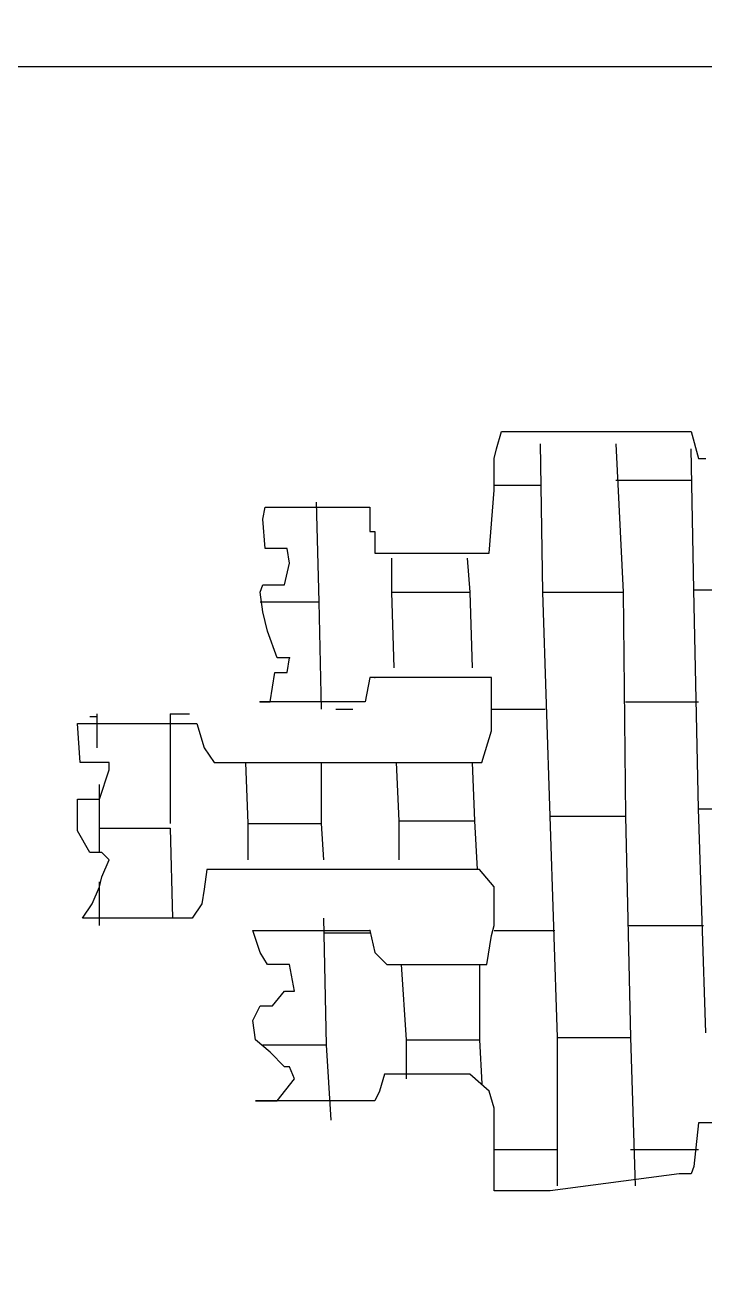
# Model space of a CAD drawing. Extents: x 747954 to 748544, y 4316381 to 4317408.
# Drawn here: x 747985.58 to 747988.38, y 4317237.16 to 4317242.35 of the extents above; entities that cross this region are included whole.
import ezdxf

# ---------------------------------------------------------------- set-up
doc = ezdxf.new("R2010")
doc.units = 0
doc.layers.get('0').update_dxf_attribs({"linetype": 'CONTINUOUS'})

msp = doc.modelspace()

# ---------------------------------------------------------------- linework, layer by layer
at = {"color": 0, "linetype": 'CONTINUOUS'}
for p, q in [((747985.45, 4317242.18), (747986.36, 4317242.18)), ((747985.45, 4317242.18), (747986.36, 4317242.18)), ((747986.36, 4317242.18), (747987.41, 4317242.18)), ((747986.36, 4317242.18), (747987.41, 4317242.18)), ((747987.41, 4317242.18), (747988.19, 4317242.18)), ((747987.41, 4317242.18), (747988.19, 4317242.18)), ((747988.19, 4317242.18), (747988.97, 4317242.18)), ((747988.19, 4317242.18), (747988.97, 4317242.18)), ((747987.52, 4317240.61), (747987.54, 4317240.68)), ((747987.52, 4317240.61), (747987.54, 4317240.68)), ((747987.54, 4317240.68), (747987.74, 4317240.68)), ((747987.54, 4317240.68), (747987.74, 4317240.68)), ((747987.74, 4317240.68), (747987.86, 4317240.68)), ((747987.74, 4317240.68), (747987.86, 4317240.68)), ((747987.86, 4317240.68), (747987.99, 4317240.68)), ((747987.86, 4317240.68), (747987.99, 4317240.68)), ((747987.99, 4317240.68), (747988.09, 4317240.68)), ((747987.99, 4317240.68), (747988.09, 4317240.68)), ((747988.09, 4317240.68), (747988.2, 4317240.68)), ((747988.09, 4317240.68), (747988.2, 4317240.68)), ((747988.2, 4317240.68), (747988.27, 4317240.68)), ((747988.2, 4317240.68), (747988.27, 4317240.68)), ((747988.27, 4317240.68), (747988.32, 4317240.68)), ((747988.27, 4317240.68), (747988.32, 4317240.68)), ((747988.32, 4317240.68), (747988.35, 4317240.57)), ((747988.32, 4317240.68), (747988.35, 4317240.57)), ((747987.51, 4317240.57), (747987.52, 4317240.61)), ((747987.51, 4317240.57), (747987.52, 4317240.61)), ((747987.71, 4317240.02), (747987.7, 4317240.63)), ((747987.71, 4317240.02), (747987.7, 4317240.63)), ((747988.01, 4317240.63), (747988.04, 4317240.02)), ((747988.01, 4317240.63), (747988.04, 4317240.02)), ((747988.33, 4317240.03), (747988.32, 4317240.61)), ((747988.33, 4317240.03), (747988.32, 4317240.61)), ((747987.51, 4317240.44), (747987.51, 4317240.57)), ((747987.51, 4317240.44), (747987.51, 4317240.57)), ((747988.35, 4317240.57), (747988.38, 4317240.57)), ((747988.35, 4317240.57), (747988.38, 4317240.57)), ((747987.51, 4317240.46), (747987.7, 4317240.46)), ((747987.51, 4317240.46), (747987.7, 4317240.46)), ((747988.01, 4317240.48), (747988.32, 4317240.48)), ((747988.01, 4317240.48), (747988.32, 4317240.48)), ((747987.49, 4317240.18), (747987.51, 4317240.44)), ((747987.49, 4317240.18), (747987.51, 4317240.44)), ((747986.56, 4317240.32), (747986.57, 4317240.37)), ((747986.56, 4317240.32), (747986.57, 4317240.37)), ((747986.57, 4317240.37), (747986.58, 4317240.37)), ((747986.57, 4317240.37), (747986.58, 4317240.37)), ((747986.58, 4317240.37), (747986.67, 4317240.37)), ((747986.58, 4317240.37), (747986.67, 4317240.37)), ((747986.67, 4317240.37), (747986.78, 4317240.37)), ((747986.67, 4317240.37), (747986.78, 4317240.37)), ((747986.78, 4317240.39), (747986.79, 4317239.98)), ((747986.78, 4317240.39), (747986.79, 4317239.98)), ((747986.78, 4317240.37), (747986.82, 4317240.37)), ((747986.78, 4317240.37), (747986.82, 4317240.37)), ((747986.82, 4317240.37), (747986.88, 4317240.37)), ((747986.82, 4317240.37), (747986.88, 4317240.37)), ((747986.88, 4317240.37), (747986.95, 4317240.37)), ((747986.88, 4317240.37), (747986.95, 4317240.37)), ((747986.95, 4317240.37), (747987, 4317240.37)), ((747986.95, 4317240.37), (747987, 4317240.37)), ((747987, 4317240.37), (747987, 4317240.33)), ((747987, 4317240.37), (747987, 4317240.33)), ((747986.57, 4317240.2), (747986.56, 4317240.32)), ((747986.57, 4317240.2), (747986.56, 4317240.32)), ((747987, 4317240.33), (747987, 4317240.27)), ((747987, 4317240.33), (747987, 4317240.27)), ((747987, 4317240.27), (747987.02, 4317240.27)), ((747987, 4317240.27), (747987.02, 4317240.27)), ((747987.02, 4317240.27), (747987.02, 4317240.18)), ((747987.02, 4317240.27), (747987.02, 4317240.18)), ((747986.61, 4317240.2), (747986.57, 4317240.2)), ((747986.61, 4317240.2), (747986.57, 4317240.2)), ((747986.66, 4317240.2), (747986.61, 4317240.2)), ((747986.66, 4317240.2), (747986.61, 4317240.2)), ((747986.67, 4317240.14), (747986.66, 4317240.2)), ((747986.67, 4317240.14), (747986.66, 4317240.2)), ((747986.65, 4317240.05), (747986.67, 4317240.14)), ((747986.65, 4317240.05), (747986.67, 4317240.14)), ((747987.02, 4317240.18), (747987.08, 4317240.18)), ((747987.02, 4317240.18), (747987.08, 4317240.18)), ((747987.08, 4317240.18), (747987.16, 4317240.18)), ((747987.08, 4317240.18), (747987.16, 4317240.18)), ((747987.09, 4317240.02), (747987.09, 4317240.16)), ((747987.09, 4317240.02), (747987.09, 4317240.16)), ((747987.16, 4317240.18), (747987.28, 4317240.18)), ((747987.16, 4317240.18), (747987.28, 4317240.18)), ((747987.28, 4317240.18), (747987.35, 4317240.18)), ((747987.28, 4317240.18), (747987.35, 4317240.18)), ((747987.35, 4317240.18), (747987.41, 4317240.18)), ((747987.35, 4317240.18), (747987.41, 4317240.18)), ((747987.4, 4317240.16), (747987.41, 4317240.02)), ((747987.4, 4317240.16), (747987.41, 4317240.02)), ((747987.41, 4317240.18), (747987.45, 4317240.18)), ((747987.41, 4317240.18), (747987.45, 4317240.18)), ((747987.45, 4317240.18), (747987.49, 4317240.18)), ((747987.45, 4317240.18), (747987.49, 4317240.18)), ((747986.55, 4317240.02), (747986.56, 4317240.05)), ((747986.55, 4317240.02), (747986.56, 4317240.05)), ((747986.56, 4317240.05), (747986.61, 4317240.05)), ((747986.56, 4317240.05), (747986.61, 4317240.05)), ((747986.61, 4317240.05), (747986.65, 4317240.05)), ((747986.61, 4317240.05), (747986.65, 4317240.05)), ((747986.56, 4317239.94), (747986.55, 4317240.02)), ((747986.56, 4317239.94), (747986.55, 4317240.02)), ((747986.58, 4317239.86), (747986.56, 4317239.94)), ((747986.58, 4317239.86), (747986.56, 4317239.94)), ((747986.62, 4317239.75), (747986.58, 4317239.86)), ((747986.62, 4317239.75), (747986.58, 4317239.86)), ((747986.67, 4317239.75), (747986.62, 4317239.75)), ((747986.67, 4317239.75), (747986.62, 4317239.75)), ((747986.66, 4317239.69), (747986.67, 4317239.75)), ((747986.66, 4317239.69), (747986.67, 4317239.75)), ((747986.59, 4317239.57), (747986.61, 4317239.69)), ((747986.59, 4317239.57), (747986.61, 4317239.69)), ((747986.61, 4317239.69), (747986.66, 4317239.69)), ((747986.61, 4317239.69), (747986.66, 4317239.69)), ((747987, 4317239.67), (747986.98, 4317239.57)), ((747987, 4317239.67), (747986.98, 4317239.57)), ((747987.02, 4317239.67), (747987, 4317239.67)), ((747987.02, 4317239.67), (747987, 4317239.67)), ((747987.08, 4317239.67), (747987.02, 4317239.67)), ((747987.08, 4317239.67), (747987.02, 4317239.67)), ((747987.15, 4317239.67), (747987.08, 4317239.67)), ((747987.15, 4317239.67), (747987.08, 4317239.67)), ((747987.24, 4317239.67), (747987.15, 4317239.67)), ((747987.24, 4317239.67), (747987.15, 4317239.67)), ((747987.31, 4317239.67), (747987.24, 4317239.67)), ((747987.31, 4317239.67), (747987.24, 4317239.67)), ((747987.4, 4317239.67), (747987.31, 4317239.67)), ((747987.4, 4317239.67), (747987.31, 4317239.67)), ((747987.46, 4317239.67), (747987.4, 4317239.67)), ((747987.46, 4317239.67), (747987.4, 4317239.67)), ((747987.5, 4317239.67), (747987.46, 4317239.67)), ((747987.5, 4317239.67), (747987.46, 4317239.67)), ((747987.5, 4317239.61), (747987.5, 4317239.67)), ((747987.5, 4317239.61), (747987.5, 4317239.67)), ((747986.59, 4317239.57), (747986.55, 4317239.57)), ((747986.55, 4317239.57), (747986.56, 4317239.57)), ((747986.59, 4317239.57), (747986.55, 4317239.57)), ((747986.55, 4317239.57), (747986.56, 4317239.57)), ((747986.56, 4317239.57), (747986.59, 4317239.57)), ((747986.56, 4317239.57), (747986.59, 4317239.57)), ((747986.66, 4317239.57), (747986.59, 4317239.57)), ((747986.66, 4317239.57), (747986.59, 4317239.57)), ((747986.71, 4317239.57), (747986.66, 4317239.57)), ((747986.71, 4317239.57), (747986.66, 4317239.57)), ((747986.79, 4317239.57), (747986.71, 4317239.57)), ((747986.79, 4317239.57), (747986.71, 4317239.57)), ((747986.82, 4317239.57), (747986.79, 4317239.57)), ((747986.82, 4317239.57), (747986.79, 4317239.57)), ((747986.84, 4317239.57), (747986.82, 4317239.57)), ((747986.84, 4317239.57), (747986.82, 4317239.57)), ((747986.87, 4317239.57), (747986.84, 4317239.57)), ((747986.87, 4317239.57), (747986.84, 4317239.57)), ((747986.92, 4317239.57), (747986.87, 4317239.57)), ((747986.92, 4317239.57), (747986.87, 4317239.57)), ((747986.98, 4317239.57), (747986.92, 4317239.57)), ((747986.98, 4317239.57), (747986.92, 4317239.57)), ((747987.5, 4317239.57), (747987.5, 4317239.61)), ((747987.5, 4317239.57), (747987.5, 4317239.61)), ((747987.5, 4317239.5), (747987.5, 4317239.57)), ((747987.5, 4317239.5), (747987.5, 4317239.57)), ((747988.05, 4317239.57), (747988.35, 4317239.57)), ((747988.05, 4317239.57), (747988.35, 4317239.57)), ((747985.85, 4317239.51), (747985.88, 4317239.51)), ((747985.85, 4317239.51), (747985.88, 4317239.51)), ((747985.88, 4317239.38), (747985.88, 4317239.52)), ((747985.88, 4317239.38), (747985.88, 4317239.52)), ((747986.18, 4317239.52), (747986.18, 4317239.07)), ((747986.18, 4317239.52), (747986.26, 4317239.52)), ((747986.18, 4317239.52), (747986.18, 4317239.07)), ((747986.18, 4317239.52), (747986.26, 4317239.52)), ((747986.86, 4317239.54), (747986.93, 4317239.54)), ((747986.86, 4317239.54), (747986.93, 4317239.54)), ((747987.5, 4317239.54), (747987.72, 4317239.54)), ((747987.5, 4317239.54), (747987.72, 4317239.54)), ((747985.81, 4317239.32), (747985.8, 4317239.48)), ((747985.8, 4317239.48), (747985.81, 4317239.48)), ((747985.81, 4317239.32), (747985.8, 4317239.48)), ((747985.8, 4317239.48), (747985.81, 4317239.48)), ((747985.81, 4317239.48), (747985.86, 4317239.48)), ((747985.81, 4317239.48), (747985.86, 4317239.48)), ((747985.86, 4317239.48), (747985.99, 4317239.48)), ((747985.86, 4317239.48), (747985.99, 4317239.48)), ((747985.99, 4317239.48), (747986.1, 4317239.48)), ((747985.99, 4317239.48), (747986.1, 4317239.48)), ((747986.1, 4317239.48), (747986.18, 4317239.48)), ((747986.1, 4317239.48), (747986.18, 4317239.48)), ((747986.18, 4317239.48), (747986.26, 4317239.48)), ((747986.18, 4317239.48), (747986.26, 4317239.48)), ((747986.26, 4317239.48), (747986.29, 4317239.48)), ((747986.26, 4317239.48), (747986.29, 4317239.48)), ((747986.29, 4317239.48), (747986.32, 4317239.38)), ((747986.29, 4317239.48), (747986.32, 4317239.38)), ((747987.5, 4317239.45), (747987.5, 4317239.5)), ((747987.5, 4317239.45), (747987.5, 4317239.5)), ((747987.46, 4317239.32), (747987.5, 4317239.45)), ((747987.46, 4317239.32), (747987.5, 4317239.45)), ((747986.32, 4317239.38), (747986.36, 4317239.32)), ((747986.32, 4317239.38), (747986.36, 4317239.32)), ((747985.88, 4317239.32), (747985.81, 4317239.32)), ((747985.88, 4317239.32), (747985.81, 4317239.32)), ((747985.93, 4317239.32), (747985.88, 4317239.32)), ((747985.93, 4317239.32), (747985.88, 4317239.32)), ((747985.93, 4317239.29), (747985.93, 4317239.32)), ((747985.93, 4317239.29), (747985.93, 4317239.32)), ((747986.36, 4317239.32), (747986.52, 4317239.32)), ((747986.36, 4317239.32), (747986.52, 4317239.32)), ((747986.5, 4317239.07), (747986.49, 4317239.32)), ((747986.5, 4317239.07), (747986.49, 4317239.32)), ((747986.52, 4317239.32), (747986.82, 4317239.32)), ((747986.52, 4317239.32), (747986.82, 4317239.32)), ((747986.8, 4317239.32), (747986.8, 4317239.07)), ((747986.8, 4317239.32), (747986.8, 4317239.07)), ((747986.82, 4317239.32), (747987.08, 4317239.32)), ((747986.82, 4317239.32), (747987.08, 4317239.32)), ((747987.08, 4317239.32), (747987.28, 4317239.32)), ((747987.08, 4317239.32), (747987.28, 4317239.32)), ((747987.12, 4317239.08), (747987.11, 4317239.32)), ((747987.12, 4317239.08), (747987.11, 4317239.32)), ((747987.28, 4317239.32), (747987.39, 4317239.32)), ((747987.28, 4317239.32), (747987.39, 4317239.32)), ((747987.39, 4317239.32), (747987.46, 4317239.32)), ((747987.39, 4317239.32), (747987.46, 4317239.32)), ((747987.42, 4317239.32), (747987.43, 4317239.08)), ((747987.42, 4317239.32), (747987.43, 4317239.08)), ((747985.89, 4317239.17), (747985.93, 4317239.29)), ((747985.89, 4317239.17), (747985.93, 4317239.29)), ((747985.89, 4317239.05), (747985.89, 4317239.23)), ((747985.89, 4317239.05), (747985.89, 4317239.23)), ((747985.8, 4317239.08), (747985.8, 4317239.17)), ((747985.8, 4317239.17), (747985.85, 4317239.17)), ((747985.8, 4317239.08), (747985.8, 4317239.17)), ((747985.8, 4317239.17), (747985.85, 4317239.17)), ((747985.85, 4317239.17), (747985.89, 4317239.17)), ((747985.85, 4317239.17), (747985.89, 4317239.17)), ((747985.8, 4317239.04), (747985.8, 4317239.08)), ((747985.8, 4317239.04), (747985.8, 4317239.08)), ((747985.85, 4317238.95), (747985.8, 4317239.04)), ((747985.85, 4317238.95), (747985.8, 4317239.04)), ((747985.9, 4317238.95), (747985.85, 4317238.95)), ((747985.9, 4317238.95), (747985.85, 4317238.95)), ((747985.93, 4317238.92), (747985.9, 4317238.95)), ((747985.93, 4317238.92), (747985.9, 4317238.95)), ((747985.9, 4317238.85), (747985.93, 4317238.92)), ((747985.9, 4317238.85), (747985.93, 4317238.92)), ((747985.89, 4317238.81), (747985.9, 4317238.85)), ((747985.89, 4317238.81), (747985.9, 4317238.85)), ((747986.33, 4317238.88), (747986.32, 4317238.8)), ((747986.33, 4317238.88), (747986.32, 4317238.8)), ((747986.36, 4317238.88), (747986.33, 4317238.88)), ((747986.36, 4317238.88), (747986.33, 4317238.88)), ((747986.42, 4317238.88), (747986.36, 4317238.88)), ((747986.42, 4317238.88), (747986.36, 4317238.88)), ((747986.47, 4317238.88), (747986.42, 4317238.88)), ((747986.47, 4317238.88), (747986.42, 4317238.88)), ((747986.59, 4317238.88), (747986.47, 4317238.88)), ((747986.59, 4317238.88), (747986.47, 4317238.88)), ((747986.78, 4317238.88), (747986.59, 4317238.88)), ((747986.78, 4317238.88), (747986.59, 4317238.88)), ((747987.06, 4317238.88), (747986.78, 4317238.88)), ((747987.06, 4317238.88), (747986.78, 4317238.88)), ((747987.31, 4317238.88), (747987.06, 4317238.88)), ((747987.31, 4317238.88), (747987.06, 4317238.88)), ((747987.45, 4317238.88), (747987.31, 4317238.88)), ((747987.45, 4317238.88), (747987.31, 4317238.88)), ((747987.51, 4317238.81), (747987.45, 4317238.88)), ((747987.51, 4317238.81), (747987.45, 4317238.88)), ((747985.86, 4317238.74), (747985.89, 4317238.81)), ((747985.86, 4317238.74), (747985.89, 4317238.81)), ((747985.89, 4317238.65), (747985.89, 4317238.83)), ((747985.89, 4317238.65), (747985.89, 4317238.83)), ((747986.32, 4317238.8), (747986.31, 4317238.74)), ((747986.32, 4317238.8), (747986.31, 4317238.74)), ((747987.51, 4317238.65), (747987.51, 4317238.81)), ((747987.51, 4317238.65), (747987.51, 4317238.81)), ((747985.82, 4317238.68), (747985.86, 4317238.74)), ((747985.82, 4317238.68), (747985.86, 4317238.74)), ((747986.31, 4317238.74), (747986.27, 4317238.68)), ((747986.31, 4317238.74), (747986.27, 4317238.68)), ((747985.9, 4317238.68), (747985.82, 4317238.68)), ((747985.9, 4317238.68), (747985.82, 4317238.68)), ((747985.97, 4317238.68), (747985.9, 4317238.68)), ((747985.97, 4317238.68), (747985.9, 4317238.68)), ((747986.05, 4317238.68), (747985.97, 4317238.68)), ((747986.05, 4317238.68), (747985.97, 4317238.68)), ((747986.13, 4317238.68), (747986.05, 4317238.68)), ((747986.13, 4317238.68), (747986.05, 4317238.68)), ((747986.21, 4317238.68), (747986.13, 4317238.68)), ((747986.21, 4317238.68), (747986.13, 4317238.68)), ((747986.27, 4317238.68), (747986.21, 4317238.68)), ((747986.27, 4317238.68), (747986.21, 4317238.68)), ((747986.81, 4317238.68), (747986.82, 4317238.16)), ((747986.81, 4317238.68), (747986.82, 4317238.16)), ((747986.55, 4317238.54), (747986.52, 4317238.63)), ((747986.52, 4317238.63), (747986.53, 4317238.63)), ((747986.55, 4317238.54), (747986.52, 4317238.63)), ((747986.52, 4317238.63), (747986.53, 4317238.63)), ((747986.53, 4317238.63), (747986.66, 4317238.63)), ((747986.53, 4317238.63), (747986.66, 4317238.63)), ((747986.66, 4317238.63), (747986.8, 4317238.63)), ((747986.66, 4317238.63), (747986.8, 4317238.63)), ((747986.8, 4317238.63), (747986.95, 4317238.63)), ((747986.8, 4317238.63), (747986.95, 4317238.63)), ((747986.95, 4317238.63), (747987, 4317238.63)), ((747986.95, 4317238.63), (747987, 4317238.63)), ((747987, 4317238.63), (747987.02, 4317238.54)), ((747987, 4317238.63), (747987.02, 4317238.54)), ((747987.5, 4317238.61), (747987.51, 4317238.65)), ((747987.5, 4317238.61), (747987.51, 4317238.65)), ((747987.51, 4317238.63), (747987.76, 4317238.63)), ((747987.51, 4317238.63), (747987.76, 4317238.63)), ((747988.06, 4317238.65), (747988.37, 4317238.65)), ((747988.06, 4317238.65), (747988.37, 4317238.65)), ((747986.81, 4317238.62), (747987, 4317238.62)), ((747986.81, 4317238.62), (747987, 4317238.62)), ((747987.48, 4317238.49), (747987.5, 4317238.61)), ((747987.48, 4317238.49), (747987.5, 4317238.61)), ((747986.58, 4317238.49), (747986.55, 4317238.54)), ((747986.58, 4317238.49), (747986.55, 4317238.54)), ((747987.02, 4317238.54), (747987.07, 4317238.49)), ((747987.02, 4317238.54), (747987.07, 4317238.49)), ((747986.67, 4317238.49), (747986.58, 4317238.49)), ((747986.67, 4317238.49), (747986.58, 4317238.49)), ((747986.69, 4317238.38), (747986.67, 4317238.49)), ((747986.69, 4317238.38), (747986.67, 4317238.49)), ((747987.07, 4317238.49), (747987.17, 4317238.49)), ((747987.07, 4317238.49), (747987.17, 4317238.49)), ((747987.15, 4317238.18), (747987.13, 4317238.49)), ((747987.15, 4317238.18), (747987.13, 4317238.49)), ((747987.17, 4317238.49), (747987.28, 4317238.49)), ((747987.17, 4317238.49), (747987.28, 4317238.49)), ((747987.28, 4317238.49), (747987.39, 4317238.49)), ((747987.28, 4317238.49), (747987.39, 4317238.49)), ((747987.39, 4317238.49), (747987.48, 4317238.49)), ((747987.39, 4317238.49), (747987.48, 4317238.49)), ((747987.45, 4317238.49), (747987.45, 4317238.18)), ((747987.45, 4317238.49), (747987.45, 4317238.18)), ((747986.6, 4317238.32), (747986.65, 4317238.38)), ((747986.6, 4317238.32), (747986.65, 4317238.38)), ((747986.65, 4317238.38), (747986.69, 4317238.38)), ((747986.65, 4317238.38), (747986.69, 4317238.38)), ((747986.52, 4317238.26), (747986.55, 4317238.32)), ((747986.52, 4317238.26), (747986.55, 4317238.32)), ((747986.55, 4317238.32), (747986.6, 4317238.32)), ((747986.55, 4317238.32), (747986.6, 4317238.32)), ((747986.53, 4317238.18), (747986.52, 4317238.26)), ((747986.53, 4317238.18), (747986.52, 4317238.26)), ((747986.59, 4317238.13), (747986.53, 4317238.18)), ((747986.59, 4317238.13), (747986.53, 4317238.18)), ((747986.65, 4317238.07), (747986.59, 4317238.13)), ((747986.65, 4317238.07), (747986.59, 4317238.13)), ((747986.67, 4317238.07), (747986.65, 4317238.07)), ((747986.67, 4317238.07), (747986.65, 4317238.07)), ((747986.69, 4317238.02), (747986.67, 4317238.07)), ((747986.69, 4317238.02), (747986.67, 4317238.07)), ((747986.62, 4317237.93), (747986.69, 4317238.02)), ((747986.62, 4317237.93), (747986.69, 4317238.02)), ((747987.06, 4317238.04), (747987.04, 4317237.97)), ((747987.06, 4317238.04), (747987.04, 4317237.97)), ((747987.12, 4317238.04), (747987.06, 4317238.04)), ((747987.12, 4317238.04), (747987.06, 4317238.04)), ((747987.25, 4317238.04), (747987.12, 4317238.04)), ((747987.25, 4317238.04), (747987.12, 4317238.04)), ((747987.41, 4317238.04), (747987.25, 4317238.04)), ((747987.41, 4317238.04), (747987.25, 4317238.04)), ((747987.49, 4317237.97), (747987.41, 4317238.04)), ((747987.49, 4317237.97), (747987.41, 4317238.04)), ((747987.04, 4317237.97), (747987.02, 4317237.93)), ((747987.04, 4317237.97), (747987.02, 4317237.93)), ((747987.51, 4317237.9), (747987.49, 4317237.97)), ((747987.51, 4317237.9), (747987.49, 4317237.97)), ((747986.56, 4317237.93), (747986.53, 4317237.93)), ((747986.53, 4317237.93), (747986.57, 4317237.93)), ((747986.56, 4317237.93), (747986.53, 4317237.93)), ((747986.53, 4317237.93), (747986.57, 4317237.93)), ((747986.6, 4317237.93), (747986.56, 4317237.93)), ((747986.6, 4317237.93), (747986.56, 4317237.93)), ((747986.57, 4317237.93), (747986.62, 4317237.93)), ((747986.57, 4317237.93), (747986.62, 4317237.93)), ((747986.75, 4317237.93), (747986.6, 4317237.93)), ((747986.75, 4317237.93), (747986.6, 4317237.93)), ((747986.88, 4317237.93), (747986.75, 4317237.93)), ((747986.88, 4317237.93), (747986.75, 4317237.93)), ((747986.99, 4317237.93), (747986.88, 4317237.93)), ((747986.99, 4317237.93), (747986.88, 4317237.93)), ((747987.02, 4317237.93), (747986.99, 4317237.93)), ((747987.02, 4317237.93), (747986.99, 4317237.93)), ((747987.51, 4317237.56), (747987.51, 4317237.9)), ((747987.51, 4317237.56), (747987.51, 4317237.9)), ((747988.35, 4317237.84), (747988.33, 4317237.66)), ((747988.35, 4317237.84), (747988.33, 4317237.66)), ((747988.44, 4317237.84), (747988.35, 4317237.84)), ((747988.44, 4317237.84), (747988.35, 4317237.84)), ((747987.51, 4317237.73), (747987.77, 4317237.73)), ((747987.51, 4317237.73), (747987.77, 4317237.73)), ((747988.07, 4317237.73), (747988.35, 4317237.73)), ((747988.07, 4317237.73), (747988.35, 4317237.73)), ((747988.33, 4317237.66), (747988.32, 4317237.63)), ((747988.33, 4317237.66), (747988.32, 4317237.63)), ((747988.27, 4317237.63), (747987.74, 4317237.56)), ((747988.27, 4317237.63), (747987.74, 4317237.56)), ((747988.32, 4317237.63), (747988.27, 4317237.63)), ((747988.32, 4317237.63), (747988.27, 4317237.63)), ((747987.74, 4317237.56), (747987.51, 4317237.56)), ((747987.74, 4317237.56), (747987.51, 4317237.56))]:
    msp.add_line(p, q, dxfattribs=at)
for points in [[(747988.35, 4317239.13), (747988.33, 4317240.03), (747988.64, 4317240.03), (747988.67, 4317239.13)], [(747988.35, 4317239.13), (747988.33, 4317240.03), (747988.64, 4317240.03), (747988.67, 4317239.13)], [(747986.55, 4317239.98), (747986.79, 4317239.98), (747986.8, 4317239.54)], [(747986.55, 4317239.98), (747986.79, 4317239.98), (747986.8, 4317239.54)], [(747987.1, 4317239.71), (747987.09, 4317240.02), (747987.41, 4317240.02), (747987.42, 4317239.71)], [(747987.1, 4317239.71), (747987.09, 4317240.02), (747987.41, 4317240.02), (747987.42, 4317239.71)], [(747987.74, 4317239.1), (747987.71, 4317240.02), (747988.04, 4317240.02), (747988.05, 4317239.1)], [(747987.74, 4317239.1), (747987.71, 4317240.02), (747988.04, 4317240.02), (747988.05, 4317239.1)], [(747987.77, 4317238.19), (747987.74, 4317239.1), (747988.05, 4317239.1), (747988.07, 4317238.19)], [(747987.77, 4317238.19), (747987.74, 4317239.1), (747988.05, 4317239.1), (747988.07, 4317238.19)], [(747988.38, 4317238.21), (747988.35, 4317239.13), (747988.67, 4317239.13), (747988.68, 4317238.21)], [(747988.38, 4317238.21), (747988.35, 4317239.13), (747988.67, 4317239.13), (747988.68, 4317238.21)], [(747985.89, 4317238.95), (747985.89, 4317239.05), (747986.18, 4317239.05), (747986.19, 4317238.68)], [(747985.89, 4317238.95), (747985.89, 4317239.05), (747986.18, 4317239.05), (747986.19, 4317238.68)], [(747986.5, 4317238.92), (747986.5, 4317239.07), (747986.8, 4317239.07), (747986.81, 4317238.92)], [(747986.5, 4317238.92), (747986.5, 4317239.07), (747986.8, 4317239.07), (747986.81, 4317238.92)], [(747987.12, 4317238.92), (747987.12, 4317239.08), (747987.43, 4317239.08), (747987.44, 4317238.88)], [(747987.12, 4317238.92), (747987.12, 4317239.08), (747987.43, 4317239.08), (747987.44, 4317238.88)], [(747986.56, 4317238.16), (747986.82, 4317238.16), (747986.84, 4317237.85)], [(747986.56, 4317238.16), (747986.82, 4317238.16), (747986.84, 4317237.85)], [(747987.15, 4317238.02), (747987.15, 4317238.18), (747987.45, 4317238.18), (747987.46, 4317238)], [(747987.15, 4317238.02), (747987.15, 4317238.18), (747987.45, 4317238.18), (747987.46, 4317238)], [(747987.77, 4317237.58), (747987.77, 4317238.19), (747988.07, 4317238.19), (747988.09, 4317237.58)], [(747987.77, 4317237.58), (747987.77, 4317238.19), (747988.07, 4317238.19), (747988.09, 4317237.58)]]:
    msp.add_lwpolyline(points, dxfattribs=at)
for p in [(747986.67, 4317239.75), (747986.67, 4317239.75), (747987.02, 4317239.67), (747987.02, 4317239.67), (747986.55, 4317239.57), (747986.55, 4317239.57), (747987, 4317238.63), (747987, 4317238.63)]:
    msp.add_point(p, dxfattribs=at)

# ---------------------------------------------------------------- meshes
mesh = msp.add_polyface(dxfattribs=at)
corners = [(747954.5, 4316381), (747954.5, 4316381), (747954.5, 4316571.9618), (748262.5, 4316381), (747954.5, 4316746.4935), (748544, 4316381), (747954.5, 4317407.5), (748544, 4317042.0065), (748544, 4317407.5)]
mesh.append_faces([[corners[k] for k in face] for face in [(0, 1, 3, 2), (2, 3, 5, 4), (4, 5, 7, 6), (6, 7, 8, 8)]], dxfattribs={"vtx0": -1, "vtx2": -1, "color": 0})
mesh = msp.add_polyface(dxfattribs=at)
corners = [(747964.5, 4317221), (747964.5, 4317221), (747964.5, 4317395.2713), (748245.58, 4317221), (747964.5, 4317401.5), (748245.58, 4317227.2287), (748245.58, 4317401.5)]
mesh.append_faces([[corners[k] for k in face] for face in [(0, 1, 3, 2), (2, 3, 5, 4), (4, 5, 6, 6)]], dxfattribs={"vtx0": -1, "vtx2": -1, "color": 0})

doc.saveas('drawing.dxf')
